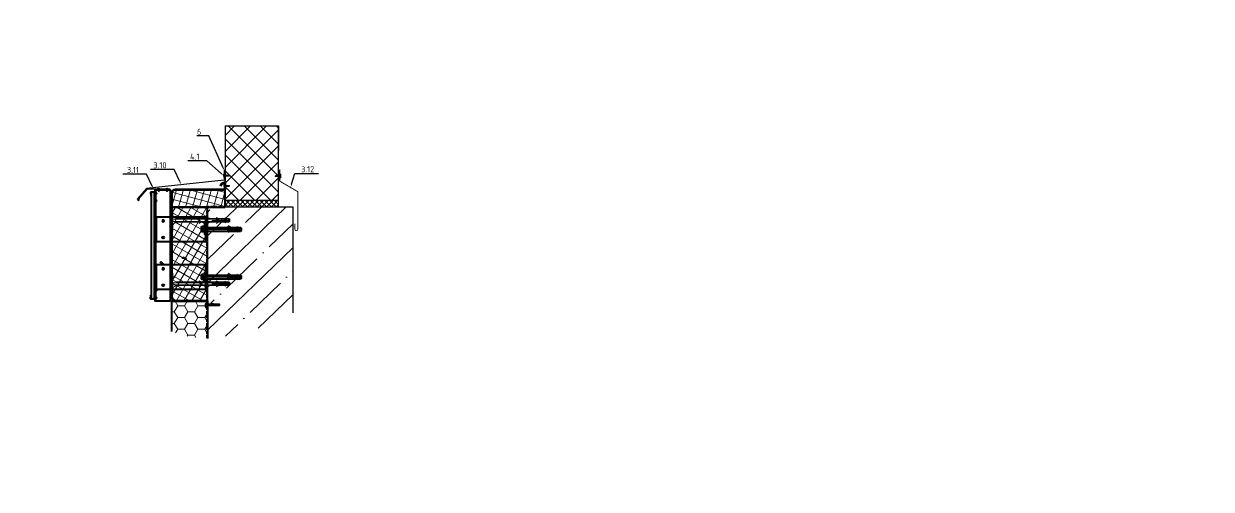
# Model space of a CAD drawing. Header units: millimetres. Extents: x -3689 to 2955806, y -724709 to -635850.
# Drawn here: x 2952467 to 2955806, y -718230 to -716922 of the extents above; entities that cross this region are included whole.
import ezdxf
from ezdxf import colors
from ezdxf.entities.mleader import LeaderData, LeaderLine
from ezdxf.math import Vec2, Vec3

# ---------------------------------------------------------------- set-up
doc = ezdxf.new("R2010")
doc.units = ezdxf.units.MM
doc.set_wipeout_variables(frame=1)
doc.linetypes.add('DASHED2', pattern=[0.375, 0.25, -0.125])
for name, color, linetype, lineweight in [('0_текст', 7, 'Continuous', 0), ('_PP_Hatch', 9, 'Continuous', 9), ('_PP_Primary Line Continuous', 3, 'Continuous', 40), ('_Выноска', 7, 'Continuous', 15), ('K_Dim', 165, 'Continuous', 13), ('гидроветрозащита', 10, 'Continuous', 70), ('Гидроизоляция монолита', 30, 'DASHED2', 50), ('Стены сечение', 7, 'Continuous', 40), ('Штрих Мин. Вата', 40, 'Continuous', 15)]:
    doc.layers.add(name, color=color, linetype=linetype, lineweight=lineweight)
doc.layers.add('A-FLOR-IDEN', color=14, linetype='Continuous')
doc.layers.add('S-METL', color=14, linetype='Continuous')
doc.layers.add('ФЭ', color=7, linetype='Continuous', lineweight=25, true_color=0xb8002e)
doc.styles.add('SPDS', font='isocpeui.ttf')
doc.styles.add('ЕСКД', font='isocpeur.ttf')

# ---------------------------------------------------------------- blocks, each defined once
blk = doc.blocks.new('анкер')
at = {"color": 9, "ltscale": 10}
blk.add_line((10.1, 0), (-105.7, 0), dxfattribs=at)
at = {"color": 9, "ltscale": 5}
for p, q in [((-103, 6.2), (-102.4, 7.4)), ((-103, -6.2), (-103, 6.2)), ((-97.3, 7.4), (-102.4, 7.4)), ((-97.3, 3.7), (-102.4, 3.7)), ((-96.6, 8.7), (-97.3, 7.4)), ((-96.6, 8.7), (-96.6, -8.7)), ((-103, -6.2), (-102.4, -7.4)), ((-97.3, -3.7), (-102.4, -3.7)), ((-97.3, -7.4), (-102.4, -7.4)), ((-96.6, -8.7), (-97.3, -7.4))]:
    blk.add_line(p, q, dxfattribs=at)
at = {"color": 9}
for p, q in [((-96.1, 8.7), (-96.6, 8.7)), ((-96.1, -8.7), (-96.6, -8.7))]:
    blk.add_line(p, q, dxfattribs=at)
at = {"color": 9, "ltscale": 3}
blk.add_line((-96.1, 8.7), (-96.1, -8.7), dxfattribs=at)
at = {"color": 9, "ltscale": 7}
for p, q in [((-94.3, 4.9), (-28.6, 4.9)), ((-22.3, 4.9), (-28.4, 8.4)), ((-28.4, 8.4), (-28.4, 7.5)), ((-22.5, 4.1), (-28.4, 7.5)), ((-22.3, 4.9), (-4.3, 4.9)), ((-22.3, 4.9), (-4.3, 4.9)), ((-1.2, 4.9), (-4.3, 6.7)), ((-4.3, 6.7), (-4.3, 6.2)), ((-1.2, 4.1), (-4.3, 6.2)), ((-4.3, 4.9), (-4.3, 4.1)), ((-4.3, 4.1), (-1.2, 4.1)), ((-1.2, 4.9), (6.3, 4.9)), ((8.6, 3), (6.3, 4.9)), ((8.2, -0.5), (8.2, 0.5)), ((8.6, -3), (8.6, 3)), ((-94.3, -4.9), (-28.6, -4.9)), ((-22.5, -4.1), (-28.4, -7.5)), ((-22.3, -4.9), (-28.4, -8.4)), ((-28.4, -8.4), (-28.4, -7.5)), ((-24.9, -0.5), (-25.9, -0.5)), ((-22.3, -4.9), (-4.3, -4.9)), ((-4.3, -4.9), (-4.3, -4.1)), ((-4.3, -4.1), (-1.2, -4.1)), ((-1.2, -4.1), (-4.3, -6.2)), ((-1.2, -4.9), (-4.3, -6.7)), ((-4.3, -6.7), (-4.3, -6.2)), ((-1.2, -4.9), (6.3, -4.9)), ((8.6, -3), (6.3, -4.9))]:
    blk.add_line(p, q, dxfattribs=at)
blk.add_lwpolyline([(-96.1, -8.9), (-94.3, -8.9), (-94.3, 8.9), (-96.1, 8.9)], close=True, dxfattribs=at)
at = {"color": 9, "ltscale": 5}
blk.add_lwpolyline([(-94.3, 14.9), (-91.4, 14.9), (-91.4, -14.9), (-94.3, -14.9)], close=True, dxfattribs=at)
at = {"color": 9, "ltscale": 7}
for points in [[(-29.4, 0.5), (-30.2, 0.5)], [(-28.6, 4.9), (-28.6, 4.1), (-22.5, 4.1)], [(8.2, 0.5), (4.6, 0.5), (2.2, -1.7), (-2.5, 1.9), (-7.9, -1.7), (-13.6, 1.9), (-18.9, -1.7), (-23.3, 1.9), (-24.9, 0.5), (-26.4, 0.5)], [(8.2, -0.5), (4.6, -0.5), (2.2, -2.6), (-2.5, 1), (-7.9, -2.6), (-13.6, 1), (-18.9, -2.6), (-23.3, 0.9), (-24.9, -0.5), (-26.4, -0.5)], [(-29.4, -0.5), (-30.2, -0.5)], [(-28.6, -4.9), (-28.6, -4.1), (-22.5, -4.1)]]:
    blk.add_lwpolyline(points, dxfattribs=at)
for centre, radius, start, end in [((-30.2, 0), 0.471, 90, 270), ((-27.9, 0), 1.57, 17.4576, 162.5424), ((-27.9, 0), 1.57, 197.4576, 342.5424)]:
    blk.add_arc(centre, radius, start, end, dxfattribs=at)
at = {"color": 9, "ltscale": 5}
for points in [[(-102.4, 7.4), (-103.4, 5.6), (-102.4, 3.7)], [(-102.4, 3.7), (-103.4, 0), (-102.4, -3.7)], [(-97.3, 3.7), (-98.4, 5.6), (-97.3, 7.4)], [(-97.3, -3.7), (-98.4, 0), (-97.3, 3.7)], [(-102.4, -3.7), (-103.4, -5.6), (-102.4, -7.4)], [(-97.3, -7.4), (-98.4, -5.6), (-97.3, -3.7)]]:
    blk.add_rational_spline(points, [1.31624349047, 1.51986706708, 1.31624349047], degree=2, dxfattribs=at)
blk = doc.blocks.new('4.2x16')
at = {"lineweight": 0}
for p, q in [((-1.2, 5.3), (-1.2, -5.3)), ((14.9, 1.6), (16, 0))]:
    blk.add_line(p, q, dxfattribs=at)
for points in [[(-1.2, 3.6, 0.114819), (-2.1, 0.2), (-1.6, 0.2), (-1.6, -0.2), (-2.1, -0.2, 0.114819), (-1.2, -3.6)], [(0, -5.3), (0, 5.3, 0.414214), (-0.2, 5.5), (-1, 5.5, 0.414214), (-1.2, 5.3, 0.209763), (-1.2, 3.8)], [(0, 3.1, 0.414214), (1.5, 1.6), (3.3, 1.6), (3.6, 2.1)], [(14.2, -0.8, 0.131652), (14.9, -1.6), (16, 0), (14.2, -0.8), (9.9, 1.6), (14.9, 1.6), (14.7, 1.3), (15.7, -0.1)], [(-1.2, -3.8, 0.209763), (-1.2, -5.3, 0.414214), (-1, -5.5), (-0.2, -5.5, 0.414214), (0, -5.3)], [(5.1, -1.6), (1.5, -1.6, 0.414214), (0, -3.1)]]:
    blk.add_lwpolyline(points, format="xyb", dxfattribs=at)
for points in [[(0, -1.6), (0, -1.6), (0, 1.6)], [(3.6, 2.1), (5.4, -2.1)], [(3.9, 1.6), (5.3, 1.6)], [(5.6, 2.1), (7.4, -2.1)], [(5.9, 1.6), (7.3, 1.6)], [(7.6, 2.1), (9.4, -2.1)], [(7.9, 1.6), (9.3, 1.6)], [(14.7, 1.3), (11, 1.3), (14.6, -0.7)], [(7.1, -1.6), (5.7, -1.6)], [(9.1, -1.6), (7.7, -1.6)], [(11.1, -1.6), (9.7, -1.6)], [(11.7, -1.6), (11.4, -2.1)], [(14.9, -1.6), (11.7, -1.6)]]:
    blk.add_lwpolyline(points, dxfattribs=at)
for points in [[(3.6, 2.1), (5.7, -1.6), (5.4, -2.1), (3.3, 1.6)], [(5.3, 1.6), (5.6, 2.1), (7.7, -1.6), (7.4, -2.1)], [(7.3, 1.6), (7.6, 2.1), (9.7, -1.6), (9.4, -2.1)], [(9.6, 2.1), (11.4, -2.1), (9.3, 1.6), (9.6, 2.1), (11.7, -1.6)]]:
    blk.add_lwpolyline(points, close=True, dxfattribs=at)
blk = doc.blocks.new('*U385')
blk.add_blockref('4.2x16', (0, 0))
blk = doc.blocks.new('перфолента')
at = {"layer": '_PP_Primary Line Continuous', "color": 116, "true_color": 0x136734}
for points in [[(-3.3, -10.6), (-1.3, -10.6), (-1.3, 3.4), (-3.3, 3.4), (-3.3, -10.6)], [(-3.3, 3.4), (-1.3, -10.6), (-1.3, 3.4), (-3.3, -10.6)]]:
    blk.add_lwpolyline(points, dxfattribs=at)
blk = doc.blocks.new('шуруп 4х40')
at = {"color": 0}
for p, q in [((-3.2, -2.9), (-3.2, 2.9)), ((-1.1, 5.3), (0, 5.3)), ((0, -5.3), (0, 5.3)), ((0, 1.9), (0.1, 2)), ((0.8, -1.7), (0, 1.1)), ((1.1, -2), (0.1, 2)), ((0.1, 2), (0.4, 1.7)), ((1.4, -1.7), (0.4, 1.7)), ((2.3, 1.7), (0.4, 1.7)), ((2.3, 1.7), (2.5, 2)), ((3.2, -1.7), (2.3, 1.7)), ((3.5, -2), (2.5, 2)), ((2.5, 2), (2.8, 1.7)), ((3.8, -1.7), (2.8, 1.7)), ((2.8, 1.7), (4.7, 1.7)), ((4.7, 1.7), (4.9, 2)), ((5.6, -1.7), (4.7, 1.7)), ((5.9, -2), (4.9, 2)), ((4.9, 2), (5.2, 1.7)), ((6.2, -1.7), (5.2, 1.7)), ((5.2, 1.7), (7.1, 1.7)), ((7.1, 1.7), (7.3, 2)), ((8.1, -1.7), (7.1, 1.7)), ((8.4, -2), (7.3, 2)), ((7.3, 2), (7.7, 1.7)), ((8.6, -1.7), (7.7, 1.7)), ((9.5, 1.7), (7.7, 1.7)), ((9.5, 1.7), (9.8, 2)), ((10.5, -1.7), (9.5, 1.7)), ((10.8, -2), (9.8, 2)), ((9.8, 2), (10.1, 1.7)), ((11.1, -1.7), (10.1, 1.7)), ((12, 1.7), (10.1, 1.7)), ((12, 1.7), (12.2, 2)), ((12.9, -1.7), (12, 1.7)), ((13.2, -2), (12.2, 2)), ((12.2, 2), (12.5, 1.7)), ((13.5, -1.7), (12.5, 1.7)), ((12.5, 1.7), (14.4, 1.7)), ((14.4, 1.7), (14.6, 2)), ((15.3, -1.7), (14.4, 1.7)), ((15.6, -2), (14.6, 2)), ((14.6, 2), (14.9, 1.7)), ((15.9, -1.7), (14.9, 1.7)), ((14.9, 1.7), (16.8, 1.7)), ((16.8, 1.7), (17.1, 2)), ((17.8, -1.7), (16.8, 1.7)), ((18.1, -2), (17.1, 2)), ((17.1, 2), (17.4, 1.7)), ((18.3, -1.7), (17.4, 1.7)), ((19.2, 1.7), (17.4, 1.7)), ((19.2, 1.7), (19.5, 2)), ((20.2, -1.7), (19.2, 1.7)), ((20.5, -2), (19.5, 2)), ((19.5, 2), (19.8, 1.7)), ((20.7, -1.7), (19.8, 1.7)), ((21.6, 1.7), (19.8, 1.7)), ((21.6, 1.7), (21.9, 2)), ((22.6, -1.7), (21.6, 1.7)), ((22.9, -2), (21.9, 2)), ((21.9, 2), (22.2, 1.7)), ((23.2, -1.7), (22.2, 1.7)), ((24, 1.7), (22.2, 1.7)), ((24, 1.7), (24.3, 2)), ((25, -1.7), (24, 1.7)), ((25.3, -2), (24.3, 2)), ((24.3, 2), (24.6, 1.7)), ((25.6, -1.7), (24.6, 1.7)), ((26.5, 1.7), (24.6, 1.7)), ((26.5, 1.7), (26.7, 2)), ((27.4, -1.7), (26.5, 1.7)), ((27.7, -2), (26.7, 2)), ((26.7, 2), (27, 1.7)), ((28, -1.7), (27, 1.7)), ((28.9, 1.7), (27, 1.7)), ((28.9, 1.7), (29.1, 2)), ((29.8, -1.7), (28.9, 1.7)), ((30.1, -2), (29.1, 2)), ((29.1, 2), (29.4, 1.7)), ((30.4, -1.7), (29.4, 1.7)), ((29.4, 1.7), (31.3, 1.7)), ((31.3, 1.7), (31.5, 2)), ((32.2, -1.7), (31.3, 1.7)), ((32.5, -2), (31.5, 2)), ((31.5, 2), (31.8, 1.7)), ((32.8, -1.7), (31.8, 1.7)), ((31.8, 1.7), (33.8, 1.7)), ((33.8, 1.7), (34, 2)), ((34.7, -1.7), (33.8, 1.7)), ((35, -2), (34, 2)), ((34, 2), (34.3, 1.7)), ((35.3, -1.7), (34.3, 1.7)), ((34.3, 1.7), (35.7, 1.7)), ((36.2, 1.5), (35.7, 1.7)), ((36.5, 1.7), (36.2, 1.5)), ((36.9, -1.2), (36.2, 1.5)), ((37.2, -1.4), (36.5, 1.7)), ((36.9, 1.2), (36.5, 1.7)), ((37.4, -1), (36.9, 1.2)), ((40, 0), (36.9, 1.2)), ((37.4, -1), (40, 0)), ((-1.1, -5.3), (0, -5.3)), ((0, -1.7), (0.8, -1.7)), ((0.8, -1.7), (1.1, -2)), ((1.4, -1.7), (1.1, -2)), ((1.4, -1.7), (3.2, -1.7)), ((3.2, -1.7), (3.5, -2)), ((3.8, -1.7), (3.5, -2)), ((3.8, -1.7), (5.6, -1.7)), ((5.6, -1.7), (5.9, -2)), ((6.2, -1.7), (5.9, -2)), ((6.2, -1.7), (8.1, -1.7)), ((8.1, -1.7), (8.4, -2)), ((8.6, -1.7), (8.4, -2)), ((8.6, -1.7), (10.5, -1.7)), ((10.5, -1.7), (10.8, -2)), ((11.1, -1.7), (10.8, -2)), ((11.1, -1.7), (12.9, -1.7)), ((12.9, -1.7), (13.2, -2)), ((13.5, -1.7), (13.2, -2)), ((13.5, -1.7), (15.3, -1.7)), ((15.3, -1.7), (15.6, -2)), ((15.9, -1.7), (15.6, -2)), ((15.9, -1.7), (17.8, -1.7)), ((17.8, -1.7), (18.1, -2)), ((18.3, -1.7), (18.1, -2)), ((18.3, -1.7), (20.2, -1.7)), ((20.2, -1.7), (20.5, -2)), ((20.7, -1.7), (20.5, -2)), ((20.7, -1.7), (22.6, -1.7)), ((22.6, -1.7), (22.9, -2)), ((23.2, -1.7), (22.9, -2)), ((23.2, -1.7), (25, -1.7)), ((25, -1.7), (25.3, -2)), ((25.6, -1.7), (25.3, -2)), ((25.6, -1.7), (27.4, -1.7)), ((27.4, -1.7), (27.7, -2)), ((28, -1.7), (27.7, -2)), ((28, -1.7), (29.8, -1.7)), ((29.8, -1.7), (30.1, -2)), ((30.4, -1.7), (30.1, -2)), ((30.4, -1.7), (32.2, -1.7)), ((32.2, -1.7), (32.5, -2)), ((32.8, -1.7), (32.5, -2)), ((32.8, -1.7), (34.7, -1.7)), ((34.7, -1.7), (35, -2)), ((35.3, -1.7), (35, -2)), ((35.3, -1.7), (35.7, -1.7)), ((35.7, -1.7), (36.9, -1.2)), ((36.9, -1.2), (37.2, -1.4)), ((37.2, -1.4), (37.4, -1))]:
    blk.add_line(p, q, dxfattribs=at)
for centre, start, end in [((1.8, 0.6), 122.3235, 155.8642), ((1.8, -0.6), 204.1358, 237.6765)]:
    blk.add_arc(centre, 5.56, start, end, dxfattribs=at)
blk = doc.blocks.new('дюбель 6х40')
for p, q in [((0, 3), (12, 3)), ((0, -3), (0, 3)), ((12, 3.6), (12.1, 4.5)), ((21, 2.1), (12, 3.6)), ((12, 3), (12, 2.1)), ((12, 2.1), (21, 2.1)), ((12, 0.3), (40, 0.3)), ((12, -0.3), (12, 0.3)), ((21, 3), (12.1, 4.5)), ((21, 3), (38.6, 3)), ((24, 1.2), (24, 3)), ((24, 1.2), (27.6, 1.2)), ((27.6, 1.2), (27.6, 3)), ((30, 1.2), (30, 3)), ((30, 1.2), (33.6, 1.2)), ((33.6, 1.2), (33.6, 3)), ((38.6, 3), (38.6, 0.3)), ((40, 1.8), (38.6, 3)), ((40, 1.8), (40, 0.3)), ((12, -3), (0, -3)), ((12, -0.3), (40, -0.3)), ((21, -2.1), (12, -3.6)), ((12, -2.1), (21, -2.1)), ((12, -3), (12, -2.1)), ((12, -3.6), (12.1, -4.5)), ((21, -3), (12.1, -4.5)), ((38.6, -3), (21, -3)), ((24, -1.2), (27.6, -1.2)), ((24, -1.2), (24, -3)), ((27.6, -1.2), (27.6, -3)), ((30, -1.2), (33.6, -1.2)), ((30, -1.2), (30, -3)), ((33.6, -1.2), (33.6, -3)), ((38.6, -0.3), (38.6, -3)), ((40, -1.8), (38.6, -3)), ((40, -0.3), (40, -1.8))]:
    blk.add_line(p, q)
blk = doc.blocks.new('*U410')
for name in ['шуруп 4х40', 'дюбель 6х40']:
    blk.add_blockref(name, (0, 0))
blk = doc.blocks.new('кляммер')
at = {"layer": '_PP_Primary Line Continuous', "color": 6}
blk.add_lwpolyline([(0, 38), (0, 24.6), (-1, 24.6), (-1, 14.6), (0, 14.6), (0, 0)], dxfattribs=at)
blk.add_lwpolyline([(0, 0), (0, 6, 0.414214), (-1, 7), (-10.2, 7, -0.485847), (-13.1, 10.7), (-11.6, 16.8, 0.144281), (-11.7, 18), (-11.9, 18.6)], format="xyb", dxfattribs=at)
blk = doc.blocks.new('заклнпка')
at = {"layer": '_PP_Primary Line Continuous', "color": 116, "true_color": 0x136734}
blk.add_lwpolyline([(-0.3, -2.4), (0, -2.4), (0, -1.4), (2, -1.4, 1.795088), (2, 1.6), (0, 1.6), (0, 2.6), (-0.3, 2.6, 0.29532)], format="xyb", close=True, dxfattribs=at)
blk = doc.blocks.new('ваыаы')
at = {"layer": '_PP_Primary Line Continuous', "color": 159, "true_color": 0x22346e}
blk.add_lwpolyline([(-141.4, 35), (0, 35), (0, -35), (-141.4, -35)], close=True, dxfattribs=at)
blk.add_lwpolyline([(0, -35), (-3, -35), (-3, 35), (0, 35), (-3, -35), (0, -35), (-3, 35)], dxfattribs=at)
blk = doc.blocks.new('заккккккл')
at = {"layer": '_PP_Primary Line Continuous', "color": 7}
for radius in [2.61, 0.21]:
    blk.add_circle((0, 0), radius, dxfattribs=at)
blk = doc.blocks.new('Паршют')
at = {"color": 1}
for p, q in [((164.4, 0), (113, 0)), ((162.6, -0.5), (162.6, 0.5)), ((163, -3), (163, 3)), ((83.3, -4.2), (77.4, -7.6)), ((83.5, -5), (77.4, -8.5)), ((77.4, -8.5), (77.4, -7.6)), ((113, -5), (125.8, -5)), ((131.8, -4.2), (125.9, -7.6)), ((132, -5), (125.9, -8.5)), ((125.9, -8.5), (125.9, -7.6)), ((129.4, -0.5), (128.5, -0.5)), ((132, -5), (150, -5)), ((150, -5), (150, -4.2)), ((150, -4.2), (153.2, -4.2)), ((153.2, -4.2), (150.1, -6.3)), ((153.2, -5), (150.1, -6.8)), ((150.1, -6.8), (150.1, -6.3)), ((153.2, -5), (160.6, -5)), ((163, -3), (160.6, -5))]:
    blk.add_line(p, q, dxfattribs=at)
at = {"color": 9, "ltscale": 7}
for p, q in [((83.5, -5), (101.5, -5)), ((107.6, -4.2), (101.7, -7.6)), ((107.8, -5), (101.7, -8.5)), ((101.7, -8.5), (101.7, -7.6)), ((107.8, -5), (125.8, -5))]:
    blk.add_line(p, q, dxfattribs=at)
at = {"color": 1}
for points in [[(77.4, 7.6), (77.4, 8.5), (83.5, 5), (101.5, 5), (101.5, 4.2), (107.6, 4.2), (101.7, 7.6), (101.7, 8.5), (107.8, 5), (125.8, 5), (125.8, 4.2), (131.8, 4.2), (125.9, 7.6), (125.9, 8.5), (132, 5), (150, 5), (150, 4.2), (153.2, 4.2), (150.1, 6.3), (150.1, 6.8), (153.2, 5), (160.6, 5), (162.9, 3), (162.9, -3), (160.6, -5), (153.2, -5), (150.1, -6.8), (150.1, -6.3), (153.2, -4.2), (150, -4.2), (150, -5), (132, -5), (125.9, -8.5), (125.9, -7.6), (131.8, -4.2), (125.8, -4.2), (125.8, -5), (107.8, -5), (101.7, -8.5), (101.7, -7.6), (107.6, -4.2), (101.5, -4.2), (101.5, -5), (83.5, -5), (77.4, -8.5), (77.4, -7.6), (83.3, -4.2), (77.2, -4.2), (77.2, -5), (12.7, -5), (3, -10.4), (3, -30), (0, -30), (0, 30), (3, 30), (3, 10.4), (12.7, 5), (77.2, 5), (77.2, 4.2), (83.3, 4.2), (77.4, 7.6)], [(162.9, -3), (3.4, -3), (0.6, -6.7), (0.6, -6.7), (0, -6.7), (0, 6.7), (0.6, 6.7), (0.6, 6.7), (3.4, 3), (162.9, 3)], [(113, 5), (125.8, 5), (125.8, 4.2), (131.8, 4.2), (125.9, 7.6)], [(125, 0.5), (124.1, 0.5)], [(132, 5), (125.9, 8.5), (125.9, 7.6)], [(162.6, 0.5), (158.9, 0.5), (156.6, -1.7), (151.9, 1.9), (146.5, -1.7), (140.8, 1.9), (135.5, -1.7), (131.1, 1.9), (129.4, 0.5), (128, 0.5)], [(162.6, -0.5), (158.9, -0.5), (156.6, -2.6), (151.9, 1), (146.5, -2.6), (140.8, 1), (135.5, -2.6), (131.1, 0.9), (129.4, -0.5), (128, -0.5)], [(150, 5), (132, 5), (150, 5), (150, 4.2), (153.2, 4.2), (150.1, 6.3)], [(163, 3), (160.6, 5), (153.2, 5), (150.1, 6.8), (150.1, 6.3)], [(77.2, -5), (77.2, -4.2), (83.3, -4.2)], [(125, -0.5), (124.1, -0.5)], [(125.8, -5), (125.8, -4.2), (131.8, -4.2)]]:
    blk.add_lwpolyline(points, dxfattribs=at)
at = {"color": 9, "ltscale": 7}
for points in [[(83.5, 5), (101.5, 5), (83.5, 5), (77.4, 8.5), (77.4, 7.6)], [(101.5, 5), (101.5, 4.2), (107.6, 4.2), (101.7, 7.6)], [(107.8, 5), (125.8, 5), (107.8, 5), (101.7, 8.5), (101.7, 7.6)], [(101.5, -5), (101.5, -4.2), (107.6, -4.2)]]:
    blk.add_lwpolyline(points, dxfattribs=at)
at = {"color": 1}
for centre, radius, start, end in [((124.1, 0), 0.471, 90, 270), ((126.5, 0), 1.57, 17.4576, 162.5424), ((126.5, 0), 1.57, 197.4576, 342.5424)]:
    blk.add_arc(centre, radius, start, end, dxfattribs=at)

msp = doc.modelspace()

# ---------------------------------------------------------------- hatches: boundary and pattern name
at = {"lineweight": 0}
h = msp.add_hatch(dxfattribs=at)
h.set_pattern_fill('ANSI37', color=181, scale=10, style=0)
h.set_pattern_definition([(45, (2953073.014, -718273.486), (-22.4506, 22.4506), []), (135, (2953073.014, -718273.486), (-22.4506, -22.4506), [])])
h.paths.add_polyline_path([(2953183, -717209.5), (2953033, -717209.5), (2953033, -717418), (2953183, -717418)])
msp.add_hatch(color=256).paths.add_polyline_path([(2952925.3, -717583.8), (2952913.4, -717581.4), (2952914.9, -717577.5)], flags=0)
at = {"layer": '_PP_Hatch', "ltscale": 10}
h = msp.add_hatch(dxfattribs=at)
h.set_pattern_fill('ANSI35', color=256, scale=15, angle=359)
h.set_pattern_definition([(44, (2885677.38, -731006.08), (-66.16621, 68.51712), []), (44, (2885744.72, -731007.25), (-66.16621, 68.51712), [119.0625, -23.8125, 0, -23.8125])])
edge = h.paths.add_edge_path()
edge.add_arc((2952942.3, -717230.2), 577.3, 274.0485, 299.21)
edge.add_line((2953224, -717734.1), (2953224, -717438))
edge.add_line((2953224, -717438), (2952983, -717438))
edge.add_line((2952983, -717438), (2952983, -717806.1))
at = {"layer": '_Выноска'}
h = msp.add_hatch(color=256, dxfattribs=at)
h.set_gradient(color2=(0, 0, 0))
edge = h.paths.add_edge_path()
edge.add_line((2953030.4, -717336.3), (2953030.4, -717361.3))
edge.add_line((2953030.4, -717361.3), (2953033, -717361.3))
edge.add_line((2953033, -717361.3), (2953033, -717333.9))
edge.add_line((2953033, -717333.9), (2953032.4, -717333.9))
edge.add_arc((2953032.4, -717335.9), 2, 90, 180)
edge.add_line((2953030.4, -717335.9), (2953030.4, -717336.3))
h = msp.add_hatch(color=256, dxfattribs=at)
h.set_gradient(color2=(0, 0, 0))
edge = h.paths.add_edge_path()
edge.add_line((2953183, -717337.7), (2953183, -717362.7))
edge.add_line((2953183, -717362.7), (2953185.6, -717362.7))
edge.add_line((2953185.6, -717362.7), (2953185.6, -717335.3))
edge.add_line((2953185.6, -717335.3), (2953185, -717335.3))
edge.add_arc((2953185, -717337.3), 2, 90, 180)
edge.add_line((2953183, -717337.3), (2953183, -717337.7))
at = {"layer": 'Штрих Мин. Вата'}
h = msp.add_hatch(dxfattribs=at)
h.set_pattern_fill('ANSI37', color=256, scale=6, angle=30)
h.set_pattern_definition([(75, (2922295.652, -747460.271), (-18.400887, 4.930503), []), (165, (2922295.652, -747460.271), (-4.930503, -18.400887), [])])
edge = h.paths.add_edge_path()
edge.add_line((2953033, -717438), (2953033, -717388))
edge.add_line((2953033, -717388), (2952893, -717388))
edge.add_arc((2952893, -717398), 10, 90, 180)
edge.add_line((2952883, -717398), (2952883, -717438))
edge.add_line((2952883, -717438), (2953033, -717438))
h = msp.add_hatch(dxfattribs=at)
h.set_pattern_fill('ANSI37', color=256, scale=3)
h.set_pattern_definition([(45, (2922295.652, -744236.321), (-6.735192, 6.735192), []), (135, (2922295.652, -744236.321), (-6.735192, -6.735192), [])])
h.paths.add_polyline_path([(2953033, -717418), (2953183, -717418), (2953183, -717438), (2953033, -717438)])
h = msp.add_hatch(dxfattribs=at)
h.set_pattern_fill('ANSI37', color=256, scale=6, angle=15)
h.set_pattern_definition([(60, (2922295.652, -747460.271), (-16.497784, 9.525), []), (150, (2922295.652, -747460.271), (-9.525, -16.497784), [])])
edge = h.paths.add_edge_path()
edge.add_line((2952983, -717702), (2952983, -717438))
edge.add_line((2952983, -717438), (2952883, -717438))
edge.add_line((2952883, -717438), (2952883, -717688))
edge.add_arc((2952897.7, -717687.6), 14.6, 181.5535, 259.3691)
edge.add_line((2952895, -717702), (2952983, -717702))
h = msp.add_hatch(dxfattribs=at)
h.set_pattern_fill('HONEY', color=256, scale=6)
h.set_pattern_definition([(0, (2922295.652, -747460.271), (28.575, 16.497784), [19.05, -38.1]), (120, (2922295.652, -747460.271), (-28.575, 16.497784), [19.05, -38.1]), (60, (2922295.652, -747460.271), (6e-08, 32.995568), [-38.1, 19.05])])
edge = h.paths.add_edge_path()
edge.add_arc((2952988, -717506.1), 300, 249.5113, 269.0438)
edge.add_line((2952983, -717806.1), (2952983, -717702))
edge.add_line((2952983, -717702), (2952883, -717702))
edge.add_line((2952883, -717702), (2952883, -717787.1))

# ---------------------------------------------------------------- linework, layer by layer
at = {"color": 5}
for points in [[(2953033, -717209.5), (2953033, -717418), (2953183, -717418), (2953183, -717278.1)], [(2953033, -717209.5), (2953183, -717209.5), (2953183, -717278.1), (2953183, -717209.5)], [(2953224, -717734.1), (2953224, -717438), (2952983, -717438), (2952983, -717806.1)]]:
    msp.add_lwpolyline(points, dxfattribs=at)
for points in [[(2952861.9, -717598.7), (2952850.6, -717594.1), (2952852.8, -717590.5)], [(2952925.3, -717583.8), (2952913.4, -717581.4), (2952914.9, -717577.5)]]:
    msp.add_lwpolyline(points, close=True)
at = {"layer": '_PP_Hatch', "linetype": 'Continuous', "ltscale": 10}
for p, q in [((2952983, -717488), (2952983, -717438)), ((2952983, -717578), (2952983, -717528)), ((2952983, -717668), (2952983, -717618))]:
    msp.add_line(p, q, dxfattribs=at)
at = {"layer": '_PP_Hatch', "ltscale": 10}
msp.add_lwpolyline([(2952983, -717438), (2952983, -717806.1)], dxfattribs=at)
at = {"layer": '_PP_Primary Line Continuous'}
for points in [[(2952877, -717388), (2952837, -717388), (2952837, -717428)], [(2952983, -717702), (2952883, -717702)]]:
    msp.add_lwpolyline(points, dxfattribs=at)
at = {"layer": '_PP_Primary Line Continuous', "color": 217, "true_color": 0x93278f}
msp.add_lwpolyline([(2952878, -717702), (2952838, -717702), (2952838, -717389), (2952878, -717389), (2952878, -717702)], dxfattribs=at)
at = {"layer": '_PP_Primary Line Continuous', "ltscale": 10}
msp.add_lwpolyline([(2953033, -717438), (2953033, -717388), (2952893, -717388, 0.414214), (2952883, -717398), (2952883, -717438), (2953033, -717438)], format="xyb", dxfattribs=at)
at = {"layer": '_PP_Primary Line Continuous'}
msp.add_lwpolyline([(2952834.7, -717395.5), (2952824.7, -717395.5), (2952824.7, -717695.5), (2952834.7, -717695.5)], close=True, dxfattribs=at)
at = {"layer": '_PP_Primary Line Continuous', "ltscale": 10}
msp.add_lwpolyline([(2952983, -717702), (2952983, -717438), (2952883, -717438), (2952883, -717688, 0.353214), (2952895, -717702)], format="xyb", close=True, dxfattribs=at)
msp.add_lwpolyline([(2952883, -717787.1), (2952883, -717702), (2952983, -717702), (2952983, -717806.1)], dxfattribs=at)
at = {"layer": '_Выноска'}
for points in [[(2953030.4, -717336.3), (2953030.4, -717336.3), (2953030.4, -717361.3), (2953033, -717361.3), (2953033, -717333.9), (2953032.4, -717333.9, 0.414214), (2953030.4, -717335.9), (2953030.4, -717336.3)], [(2953183, -717337.7), (2953183, -717337.7), (2953183, -717362.7), (2953185.6, -717362.7), (2953185.6, -717335.3), (2953185, -717335.3, 0.414214), (2953183, -717337.3), (2953183, -717337.7)]]:
    msp.add_lwpolyline(points, format="xyb", dxfattribs=at)
at = {"layer": 'K_Dim'}
msp.add_lwpolyline([(2953033, -717418), (2953183, -717418), (2953183, -717438), (2953033, -717438)], close=True, dxfattribs=at)
at = {"layer": 'S-METL'}
for points in [[(2953030.4, -717336.3), (2953030.4, -717361.3), (2952812.1, -717385), (2952812.1, -717385), (2952785.9, -717415), (2952789.1, -717420.1), (2952791.9, -717414.7)], [(2952878, -717387), (2952813, -717387), (2952788.4, -717415.2), (2952788.9, -717416), (2952790.1, -717413.8)]]:
    msp.add_lwpolyline(points, dxfattribs=at)
at = {"layer": 'гидроветрозащита'}
msp.add_lwpolyline([(2952983, -717722), (2952983, -717702), (2952895, -717702, -0.353214), (2952883, -717688), (2952883, -717398, -0.414214), (2952893, -717388), (2953032, -717388, 0.414214), (2953033, -717387), (2953033, -717371, 0.49451), (2953030.8, -717369), (2953030.8, -717369, 0.314575), (2953019.6, -717378.3)], format="xyb", dxfattribs=at)
msp.add_lwpolyline([(2952983, -717722), (2952983, -717702), (2952895, -717702, -0.353214), (2952883, -717688), (2952883, -717398, -0.414214), (2952893, -717388), (2953032, -717388, 0.414214), (2953033, -717387), (2953033, -717371, 0.49451), (2953030.8, -717369), (2953030.8, -717369, 0.314575), (2953019.6, -717378.3)], format="xyb", dxfattribs=at)
at = {"layer": 'Гидроизоляция монолита', "ltscale": 30}
msp.add_lwpolyline([(2953033, -717437), (2952982, -717437), (2952982, -717806.1)], dxfattribs=at)
at = {"layer": 'Стены сечение', "ltscale": 100}
msp.add_line((2952883, -717787.1), (2952883, -717727.6), dxfattribs=at)
at = {"layer": 'ФЭ', "color": 219, "lineweight": 30, "true_color": 0x642165, "transparency": 33554687, "const_width": 2.64}
msp.add_lwpolyline([(2953186.7, -717331.6), (2953186.7, -717364.6), (2953237, -717394), (2953237, -717499.7, -1), (2953229.3, -717499.7), (2953229.3, -717483.7)], format="xyb", dxfattribs=at)

# ---------------------------------------------------------------- block references
at = {"layer": '_PP_Primary Line Continuous', "xscale": -1, "rotation": 180}
for name, p in [('кляммер', (2952836, -717388)), ('заккккккл', (2952858.9, -717476.3)), ('заккккккл', (2952858.9, -717610.4)), ('заклнпка', (2952836, -717671.6)), ('заклнпка', (2952836, -717692.2))]:
    msp.add_blockref(name, p, dxfattribs=at)
at = {"layer": '_PP_Primary Line Continuous', "rotation": 270}
for p in [(2952846.2, -717387), (2952869.4, -717387)]:
    msp.add_blockref('заклнпка', p, dxfattribs=at)
at = {"layer": '_PP_Primary Line Continuous'}
for name, p in [('перфолента', (2953034.3, -717374.3)), ('заклнпка', (2952836, -717398.7)), ('заклнпка', (2952836, -717419.3)), ('анкер', (2953069.9, -717499.7)), ('заккккккл', (2952858.9, -717523)), ('анкер', (2953069.9, -717633.7)), ('заккккккл', (2952858.9, -717657.1)), ('кляммер', (2952836, -717703)), ('перфолента', (2952984.3, -717708.3))]:
    msp.add_blockref(name, p, dxfattribs=at)
at = {"layer": 'S-METL', "yscale": 0.9090909090909092, "zscale": 0.9090909090909092}
for p, xscale, rotation in [((2953030.4, -717348.8), -0.9090909090909092, 180), ((2953188.1, -717350.1), 0.9090909090909092, 180.0000000003209), ((2953031, -717378), -0.9090909090909092, 180)]:
    msp.add_blockref('*U385', p, dxfattribs=dict(at, xscale=xscale, rotation=rotation))
at = {"layer": 'S-METL', "xscale": 0.906249999999818, "yscale": 0.906249999999818, "zscale": 0.906249999999818}
msp.add_blockref('*U410', (2952981, -717712), dxfattribs=at)
at = {"layer": 'Гидроизоляция монолита'}
for p in [(2952981.5, -717499.7), (2952981.5, -717633.7)]:
    msp.add_blockref('ваыаы', p, dxfattribs=at)

# ---------------------------------------------------------------- leaders
at = {"layer": '0_текст'}
ml = msp.add_multileader_mtext('Standard', dxfattribs=at)
ml.set_content('\\A1;\\pxi1,ql;{\\fISOCPEUR|b0|i0|c204|p34;Стеновая сэндвич-панель}', color=256, style='SPDS')
ml.set_leader_properties(color=256, linetype='ByLayer', lineweight=-1)
ml.build(insert=Vec2(0, 0))
ml.multileader.update_dxf_attribs({"text_left_attachment_type": 6, "text_right_attachment_type": 6, "dogleg_length": 0, "arrow_head_size": 35, "scale": 10})
ctx = ml.context
ctx.base_point, ctx.scale, ctx.char_height, ctx.arrow_head_size, ctx.landing_gap_size, ctx.plane_origin = Vec3(2949886.8, -716952.4), 10, 25, 35, 0.1, Vec3(2951389.9, -717690.7)
ctx.left_attachment, ctx.right_attachment = 6, 6
notes = []
notes.append((ctx, [(1, (1, 1, 0), (2949886.8, -716952.4), (1, 0), 0, [(0, [(2949815.1, -717073.9)], 0, [])])]))
ctx.mtext.insert, ctx.mtext.width, ctx.mtext.defined_height, ctx.mtext.flow_direction = Vec3(2949886.9, -716922.4), 591.874, 227.2, 5
ml = msp.add_multileader_mtext('Standard', dxfattribs=at)
ml.set_content('\\A1;{\\fISOCPEUR|b0|i0|c204|p34;Конструкция \\Pотмостки (см. КЖ0)}', color=256, style='SPDS')
ml.set_leader_properties(color=256, linetype='ByLayer', lineweight=-1)
ml.build(insert=Vec2(0, 0))
ml.multileader.update_dxf_attribs({"text_left_attachment_type": 6, "text_right_attachment_type": 6, "dogleg_length": 0, "arrow_head_size": 35, "scale": 10})
ctx = ml.context
ctx.base_point, ctx.scale, ctx.char_height, ctx.arrow_head_size, ctx.landing_gap_size, ctx.plane_origin = Vec3(2948733.6, -718015.1), 10, 25, 35, 0.1, Vec3(2950813.7, -718384.2)
ctx.left_attachment, ctx.right_attachment = 6, 6
notes.append((ctx, [(0, (1, 1, 0), (2949033.8, -718015.1), (-1, 0), 0, [(0, [(2949220.6, -717759.6)], 0, [])])]))
ctx.mtext.insert, ctx.mtext.width, ctx.mtext.defined_height, ctx.mtext.flow_direction = Vec3(2948733.7, -717985.1), 575.352, 9.24, 5
ml = msp.add_multileader_mtext('Standard', dxfattribs=at)
ml.set_content('\\A1;\\pxi1,ql;{\\fISOCPEUR|b0|i0|c204|p34;Гидроизоляция (см. КЖ0)}', color=256, style='SPDS')
ml.set_leader_properties(color=256, linetype='ByLayer', lineweight=-1)
ml.build(insert=Vec2(0, 0))
ml.multileader.update_dxf_attribs({"text_left_attachment_type": 6, "text_right_attachment_type": 6, "dogleg_length": 0, "arrow_head_size": 35, "scale": 10})
ctx = ml.context
ctx.base_point, ctx.scale, ctx.char_height, ctx.arrow_head_size, ctx.landing_gap_size, ctx.plane_origin = Vec3(2949781.3, -718229.7), 10, 25, 35, 0.1, Vec3(2951189.9, -718699.4)
ctx.left_attachment, ctx.right_attachment = 6, 6
notes.append((ctx, [(1, (1, 1, 0), (2949781.3, -718229.7), (1, 0), 0, [(0, [(2949628.3, -717926.7)], 0, [])])]))
ctx.mtext.insert, ctx.mtext.width, ctx.mtext.defined_height, ctx.mtext.flow_direction = Vec3(2949781.4, -718197.2), 591.874, 227.2, 5
ml = msp.add_multileader_mtext('Standard', dxfattribs=at)
ml.set_content('\\A1;{\\fISOCPEUR|b0|i0|c204|p34;Пеноплекс}', color=256, style='SPDS')
ml.set_leader_properties(color=256, linetype='ByLayer', lineweight=-1)
ml.build(insert=Vec2(0, 0))
ml.multileader.update_dxf_attribs({"text_left_attachment_type": 6, "text_right_attachment_type": 6, "dogleg_length": 0, "arrow_head_size": 35, "scale": 10})
ctx = ml.context
ctx.base_point, ctx.scale, ctx.char_height, ctx.arrow_head_size, ctx.landing_gap_size, ctx.plane_origin = Vec3(2949297.7, -718210.7), 10, 25, 35, 0.1, Vec3(2950780.1, -718872)
ctx.left_attachment, ctx.right_attachment = 6, 6
notes.append((ctx, [(1, (1, 1, 0), (2949297.7, -718210.7), (1, 0), 0, [(0, [(2949218.4, -718099.4)], 0, [])])]))
ctx.mtext.insert, ctx.mtext.width, ctx.mtext.defined_height, ctx.mtext.flow_direction = Vec3(2949297.8, -718180.7), 575.352, 9.24, 5
ml = msp.add_multileader_mtext('Standard', dxfattribs=at)
ml.set_content('\\A1;\\pxi1,ql;{\\fISOCPEUR|b0|i0|c204|p34;Бетонная подготовка (см. КЖ0)}', color=256, style='SPDS')
ml.set_leader_properties(color=256, linetype='ByLayer', lineweight=-1)
ml.build(insert=Vec2(0, 0))
ml.multileader.update_dxf_attribs({"text_left_attachment_type": 6, "text_right_attachment_type": 6, "dogleg_length": 0, "arrow_head_size": 35, "scale": 10})
ctx = ml.context
ctx.base_point, ctx.scale, ctx.char_height, ctx.arrow_head_size, ctx.landing_gap_size, ctx.plane_origin = Vec3(2949845.4, -718178.1), 10, 25, 35, 0.1, Vec3(2951377.6, -718872)
ctx.left_attachment, ctx.right_attachment = 6, 6
notes.append((ctx, [(1, (1, 1, 0), (2949845.4, -718178.1), (1, 0), 0, [(0, [(2949816, -718099.4)], 0, [])])]))
ctx.mtext.insert, ctx.mtext.width, ctx.mtext.defined_height, ctx.mtext.flow_direction = Vec3(2949845.5, -718148.1), 591.874, 227.2, 5
at = {"layer": 'A-FLOR-IDEN'}
ml = msp.add_multileader_mtext('Standard', dxfattribs=at)
ml.set_content('6', color=256, style='ЕСКД')
ml.set_leader_properties()
ml.build(insert=Vec2(0, 0))
ml.multileader.update_dxf_attribs({"text_left_attachment_type": 6, "text_right_attachment_type": 6, "dogleg_length": 21, "arrow_head_size": 9.6})
ctx = ml.context
ctx.base_point, ctx.char_height, ctx.arrow_head_size, ctx.landing_gap_size, ctx.plane_origin = Vec3(2952957.5, -717237.6), 17, 9.6, 0, Vec3(2953056.3, -717294.8)
ctx.left_attachment, ctx.right_attachment, ctx.text_align_type = 6, 6, 2
notes.append((ctx, [(0, (1, 1, 0), (2952987, -717237.6), (-1, 0), 21, [(0, [(2953031.6, -717336)], 0, [])])]))
ctx.mtext.insert, ctx.mtext.width, ctx.mtext.alignment, ctx.mtext.flow_direction = Vec3(2952966, -717217.2), 77.511, 3, 5
ml = msp.add_multileader_mtext('Standard', dxfattribs=at)
ml.set_content('4.1', color=256, style='ЕСКД')
ml.set_leader_properties()
ml.build(insert=Vec2(0, 0))
ml.multileader.update_dxf_attribs({"text_left_attachment_type": 6, "text_right_attachment_type": 6, "dogleg_length": 21, "arrow_head_size": 9.6})
ctx = ml.context
ctx.base_point, ctx.char_height, ctx.arrow_head_size, ctx.landing_gap_size, ctx.plane_origin = Vec3(2952936.8, -717307.4), 17, 9.6, 0, Vec3(2953054, -717308.5)
ctx.left_attachment, ctx.right_attachment, ctx.text_align_type = 6, 6, 2
notes.append((ctx, [(0, (1, 1, 0), (2952981.6, -717307.4), (-1, 0), 21, [(0, [(2953029.4, -717349.7)], 0, [])])]))
ctx.mtext.insert, ctx.mtext.width, ctx.mtext.alignment, ctx.mtext.flow_direction = Vec3(2952960.6, -717287), 77.511, 3, 5
ml = msp.add_multileader_mtext('Standard', dxfattribs=at)
ml.set_content('3.11', color=256, style='ЕСКД')
ml.set_leader_properties()
ml.build(insert=Vec2(0, 0))
ml.multileader.update_dxf_attribs({"text_left_attachment_type": 6, "text_right_attachment_type": 6, "dogleg_length": 21, "arrow_head_size": 9.6})
ctx = ml.context
ctx.base_point, ctx.char_height, ctx.arrow_head_size, ctx.landing_gap_size, ctx.plane_origin = Vec3(2952760, -717344.8), 17, 9.6, 0, Vec3(2952790.2, -717414.1)
ctx.left_attachment, ctx.right_attachment, ctx.text_align_type = 6, 6, 2
notes.append((ctx, [(0, (1, 1, 0), (2952811.6, -717344.8), (-1, 0), 21, [(0, [(2952831.9, -717387.2)], 0, [])])]))
ctx.mtext.insert, ctx.mtext.width, ctx.mtext.alignment, ctx.mtext.flow_direction = Vec3(2952790.6, -717324.4), 77.511, 3, 5
ml = msp.add_multileader_mtext('Standard', dxfattribs=at)
ml.set_content('3.10', color=256, style='ЕСКД')
ml.set_leader_properties()
ml.build(insert=Vec2(0, 0))
ml.multileader.update_dxf_attribs({"text_left_attachment_type": 6, "text_right_attachment_type": 6, "dogleg_length": 21, "arrow_head_size": 9.6})
ctx = ml.context
ctx.base_point, ctx.char_height, ctx.arrow_head_size, ctx.landing_gap_size, ctx.plane_origin = Vec3(2952834.2, -717331.6), 17, 9.6, 0, Vec3(2952867.8, -717400.9)
ctx.left_attachment, ctx.right_attachment, ctx.text_align_type = 6, 6, 2
notes.append((ctx, [(0, (1, 1, 0), (2952889.2, -717331.6), (-1, 0), 21, [(0, [(2952909.4, -717374)], 0, [])])]))
ctx.mtext.insert, ctx.mtext.width, ctx.mtext.alignment, ctx.mtext.flow_direction = Vec3(2952868.2, -717311.2), 77.511, 3, 5
ml = msp.add_multileader_mtext('Standard', dxfattribs=at)
ml.set_content('3.12', color=256, style='ЕСКД')
ml.set_leader_properties()
ml.build(insert=Vec2(0, 0))
ml.multileader.update_dxf_attribs({"text_left_attachment_type": 6, "text_right_attachment_type": 6, "dogleg_length": 21, "arrow_head_size": 9.6})
ctx = ml.context
ctx.base_point, ctx.char_height, ctx.arrow_head_size, ctx.landing_gap_size, ctx.plane_origin = Vec3(2953249.6, -717342.9), 17, 9.6, 0, Vec3(2953258.5, -717442.1)
ctx.left_attachment, ctx.right_attachment, ctx.text_align_type = 6, 6, 2
notes.append((ctx, [(1, (1, 1, 0), (2953228.6, -717342.9), (1, 0), 21, [(0, [(2953217.2, -717382.4)], 0, [])])]))
ctx.mtext.insert, ctx.mtext.width, ctx.mtext.alignment, ctx.mtext.flow_direction = Vec3(2953283.6, -717322.5), 77.511, 3, 5
for ctx, leaders in notes:
    for number, flags, end, landing, length, lines in leaders:
        leader = LeaderData()
        leader.index, (leader.has_last_leader_line, leader.has_dogleg_vector, leader.attachment_direction) = number, flags
        leader.last_leader_point, leader.dogleg_vector, leader.dogleg_length = Vec3(end), Vec3(landing), length
        for number, points, colour, breaks in lines:
            line = LeaderLine()
            line.index, line.vertices, line.color, line.breaks = number, Vec3.list(points), colors.encode_raw_color(colour), breaks
            leader.lines.append(line)
        ctx.leaders.append(leader)

# ---------------------------------------------------------------- next in the draw order: block references
at = {"layer": '_Выноска'}
for p in [(2952883, -717474.7), (2952883, -717652.7)]:
    msp.add_blockref('Паршют', p, dxfattribs=at)

doc.saveas('drawing.dxf')
